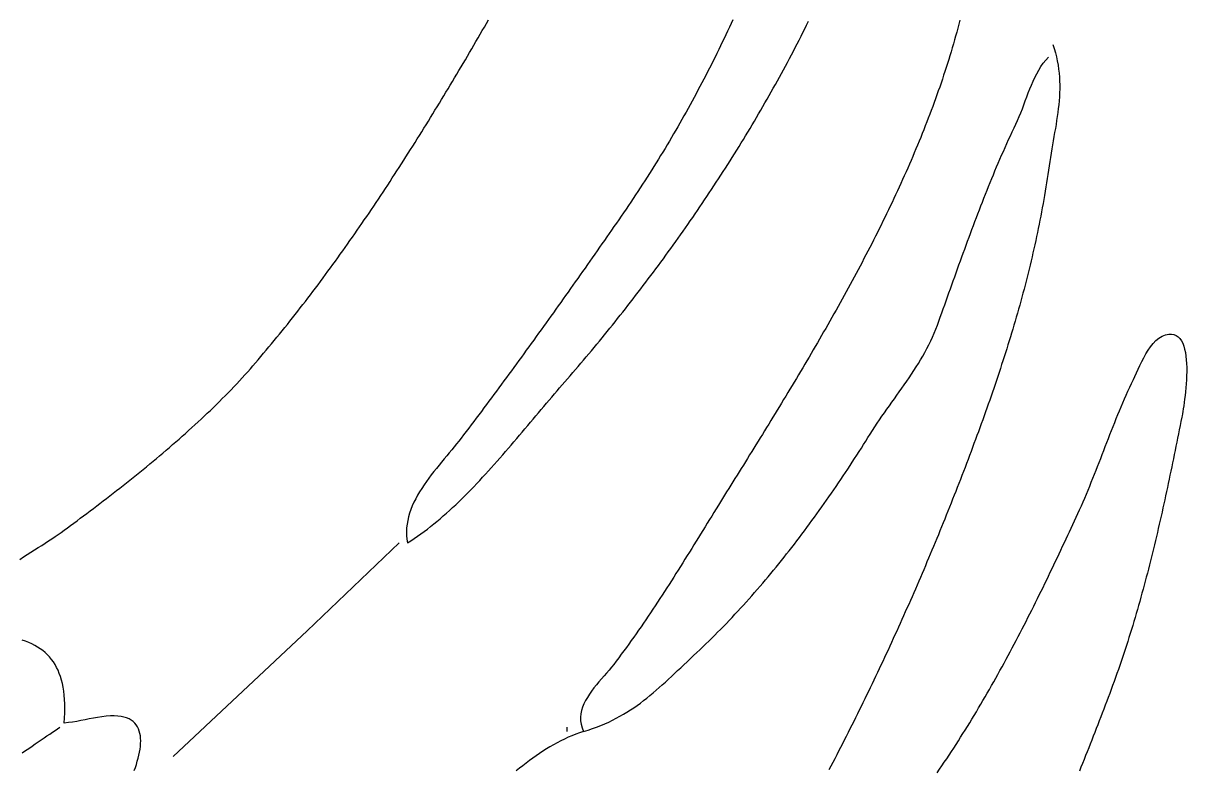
# Model space of a CAD drawing. Header units: millimetres. Extents: x 46 to 1464, y 30 to 1506.
# Drawn here: x 900.2 to 1178, y 1093.9 to 1272.1 of the extents above; entities that cross this region are included whole.
import ezdxf

# ---------------------------------------------------------------- set-up
doc = ezdxf.new("R2010")
doc.units = ezdxf.units.MM
doc.layers.add('0_0_0', color=3, linetype='Continuous')

msp = doc.modelspace()

# ---------------------------------------------------------------- linework, layer by layer
at = {"layer": '0_0_0'}
for points in [[(899.4044, 1144.0709), (900.2954, 1144.6459), (901.1831, 1145.2138), (902.0648, 1145.7746), (902.9381, 1146.3285), (903.8004, 1146.8756), (904.6491, 1147.4158), (905.4818, 1147.9494), (906.296, 1148.4763), (907.089, 1148.9967), (907.8585, 1149.5107), (908.6018, 1150.0182), (909.3165, 1150.5195), (910, 1151.0146), (910.7645, 1151.5791), (911.5322, 1152.1476), (912.303, 1152.72), (913.0767, 1153.2961), (913.8531, 1153.8761), (914.6319, 1154.4598), (915.413, 1155.0472), (916.1963, 1155.6382), (916.9814, 1156.2329), (917.7683, 1156.8311), (918.5567, 1157.4328), (919.3465, 1158.0379), (920.1374, 1158.6465), (920.9292, 1159.2585), (921.7218, 1159.8738), (922.515, 1160.4924), (923.3086, 1161.1142), (924.1023, 1161.7392), (924.8961, 1162.3674), (925.6896, 1162.9987), (926.4828, 1163.633), (927.2754, 1164.2704), (928.0673, 1164.9107), (928.8582, 1165.5539), (929.6479, 1166.2001), (930.4363, 1166.849), (931.2232, 1167.5008), (932.0083, 1168.1553), (932.7915, 1168.8125), (933.5726, 1169.4724), (934.3515, 1170.1348), (935.1278, 1170.7999), (935.9015, 1171.4674), (936.6723, 1172.1375), (937.44, 1172.8099), (938.2045, 1173.4848), (938.9655, 1174.162), (939.7229, 1174.8415), (940.4765, 1175.5232), (941.226, 1176.2072), (941.9714, 1176.8933), (942.7123, 1177.5815), (943.4487, 1178.2718), (944.1802, 1178.9641), (944.9068, 1179.6584), (945.6283, 1180.3546), (946.3443, 1181.0528), (947.0549, 1181.7527), (947.7596, 1182.4545), (948.4585, 1183.1581), (949.1512, 1183.8633), (949.8377, 1184.5702), (950.5176, 1185.2787), (951.1908, 1185.9888), (951.8571, 1186.7005), (952.5164, 1187.4136), (953.1683, 1188.1282), (953.8129, 1188.8441), (954.4497, 1189.5614), (955.0788, 1190.2801), (955.6998, 1191), (956.3439, 1191.7546), (956.986, 1192.5113), (957.6259, 1193.2701), (958.2638, 1194.031), (958.8996, 1194.794), (959.5333, 1195.5589), (960.1649, 1196.3259), (960.7946, 1197.0948), (961.4222, 1197.8658), (962.0477, 1198.6387), (962.6713, 1199.4135), (963.293, 1200.1902), (963.9126, 1200.9688), (964.5303, 1201.7493), (965.146, 1202.5316), (965.7598, 1203.3158), (966.3718, 1204.1018), (966.9818, 1204.8896), (967.5899, 1205.6792), (968.1961, 1206.4705), (968.8005, 1207.2636), (969.403, 1208.0584), (970.0037, 1208.8549), (970.6026, 1209.653), (971.1997, 1210.4529), (971.795, 1211.2544), (972.3885, 1212.0575), (972.9803, 1212.8622), (973.5703, 1213.6685), (974.1585, 1214.4764), (974.7451, 1215.2858), (975.3299, 1216.0967), (975.9131, 1216.9092), (976.4945, 1217.7232), (977.0743, 1218.5386), (977.6524, 1219.3555), (978.2289, 1220.1738), (978.8038, 1220.9935), (979.3771, 1221.8146), (979.9487, 1222.6371), (980.5188, 1223.461), (981.0873, 1224.2862), (981.6542, 1225.1127), (982.2196, 1225.9405), (982.7835, 1226.7696), (983.3458, 1227.5999), (983.9067, 1228.4315), (984.466, 1229.2643), (985.0239, 1230.0984), (985.5803, 1230.9336), (986.1353, 1231.77), (986.6888, 1232.6075), (987.2409, 1233.4461), (987.7916, 1234.2859), (988.3409, 1235.1267), (988.8889, 1235.9686), (989.4354, 1236.8116), (989.9806, 1237.6556), (990.5245, 1238.5006), (991.067, 1239.3466), (991.6083, 1240.1936), (992.1482, 1241.0416), (992.6868, 1241.8904), (993.2242, 1242.7402), (993.7603, 1243.5909), (994.2952, 1244.4425), (994.8289, 1245.2949), (995.3613, 1246.1482), (995.8925, 1247.0023), (996.4225, 1247.8571), (996.9514, 1248.7128), (997.4791, 1249.5693), (998.0057, 1250.4264), (998.5311, 1251.2844), (999.0554, 1252.143), (999.5786, 1253.0023), (1000.1007, 1253.8622), (1000.6217, 1254.7229), (1001.1417, 1255.5841), (1001.6606, 1256.446), (1002.1784, 1257.3084), (1002.6953, 1258.1715), (1003.2111, 1259.035), (1003.7259, 1259.8991), (1004.2398, 1260.7638), (1004.7527, 1261.6289), (1005.2646, 1262.4945), (1005.7756, 1263.3606), (1006.2856, 1264.2271), (1006.7947, 1265.094), (1007.303, 1265.9613), (1007.8103, 1266.829), (1008.3168, 1267.6971), (1008.8224, 1268.5655), (1009.3272, 1269.4342), (1009.8311, 1270.3032), (1010.3342, 1271.1725), (1010.8365, 1272.0421), (1011.3381, 1272.912)], [(1069.6358, 1272.8872), (1069.2242, 1271.9948), (1068.8098, 1271.1032), (1068.3925, 1270.2126), (1067.9724, 1269.3228), (1067.5494, 1268.434), (1067.1235, 1267.546), (1066.6947, 1266.6589), (1066.2629, 1265.7727), (1065.8283, 1264.8874), (1065.3907, 1264.0031), (1064.9501, 1263.1196), (1064.5065, 1262.237), (1064.0599, 1261.3553), (1063.6104, 1260.4746), (1063.1577, 1259.5947), (1062.7021, 1258.7157), (1062.2434, 1257.8377), (1061.7816, 1256.9605), (1061.3167, 1256.0843), (1060.8487, 1255.209), (1060.3775, 1254.3346), (1059.9033, 1253.4611), (1059.4258, 1252.5885), (1058.9452, 1251.7169), (1058.4615, 1250.8461), (1057.9745, 1249.9763), (1057.4843, 1249.1074), (1056.9908, 1248.2394), (1056.4941, 1247.3724), (1055.9942, 1246.5063), (1055.491, 1245.6411), (1054.9844, 1244.7768), (1054.4746, 1243.9134), (1053.9614, 1243.051), (1053.4449, 1242.1895), (1052.925, 1241.329), (1052.4018, 1240.4694), (1051.8751, 1239.6107), (1051.3451, 1238.7529), (1050.8116, 1237.8961), (1050.2747, 1237.0403), (1049.7344, 1236.1853), (1049.1906, 1235.3313), (1048.6432, 1234.4783), (1048.0924, 1233.6262), (1047.5381, 1232.775), (1046.9803, 1231.9248), (1046.4189, 1231.0756), (1045.8539, 1230.2272), (1045.2854, 1229.3799), (1044.7133, 1228.5335), (1044.1375, 1227.688), (1043.5582, 1226.8435), (1042.9752, 1226), (1042.4023, 1225.1744), (1041.8291, 1224.349), (1041.2555, 1223.5238), (1040.6816, 1222.6987), (1040.1074, 1221.8738), (1039.5328, 1221.0491), (1038.9579, 1220.2245), (1038.3825, 1219.4002), (1037.8069, 1218.5761), (1037.2308, 1217.7522), (1036.6543, 1216.9285), (1036.0775, 1216.1051), (1035.5002, 1215.2819), (1034.9226, 1214.4589), (1034.3445, 1213.6362), (1033.766, 1212.8138), (1033.1871, 1211.9916), (1032.6077, 1211.1697), (1032.0279, 1210.3481), (1031.4477, 1209.5268), (1030.867, 1208.7058), (1030.2858, 1207.8851), (1029.7042, 1207.0647), (1029.1221, 1206.2446), (1028.5395, 1205.4249), (1027.9565, 1204.6055), (1027.3729, 1203.7865), (1026.7888, 1202.9678), (1026.2042, 1202.1495), (1025.6192, 1201.3316), (1025.0335, 1200.514), (1024.4474, 1199.6968), (1023.8607, 1198.8801), (1023.2735, 1198.0637), (1022.6858, 1197.2478), (1022.0974, 1196.4322), (1021.5086, 1195.6171), (1020.9191, 1194.8024), (1020.3291, 1193.9882), (1019.7385, 1193.1744), (1019.1473, 1192.3611), (1018.5555, 1191.5483), (1017.9631, 1190.7359), (1017.3701, 1189.924), (1016.7765, 1189.1126), (1016.1822, 1188.3017), (1015.5874, 1187.4913), (1014.9919, 1186.6815), (1014.3957, 1185.8721), (1013.7989, 1185.0633), (1013.2015, 1184.255), (1012.6034, 1183.4473), (1012.0046, 1182.6401), (1011.4051, 1181.8334), (1010.805, 1181.0274), (1010.2041, 1180.2219), (1009.6026, 1179.417), (1009.0004, 1178.6127), (1008.3975, 1177.809), (1007.7938, 1177.006), (1007.1894, 1176.2035), (1006.5843, 1175.4016), (1005.9785, 1174.6004), (1005.3719, 1173.7999), (1004.7646, 1173), (1004.2422, 1172.3242), (1003.6966, 1171.638), (1003.1308, 1170.9415), (1002.548, 1170.235), (1001.9514, 1169.5185), (1001.3442, 1168.7923), (1000.7295, 1168.0566), (1000.1105, 1167.3115), (999.4905, 1166.5572), (998.8725, 1165.7939), (998.2597, 1165.0218), (997.6554, 1164.241), (997.0627, 1163.4517), (996.4848, 1162.6542), (995.9248, 1161.8485), (995.386, 1161.0349), (994.8715, 1160.2135), (994.3845, 1159.3846), (993.9281, 1158.5483), (993.5056, 1157.7047), (993.1201, 1156.8541), (992.7748, 1155.9966), (992.4728, 1155.1324), (992.2174, 1154.2618), (992.0118, 1153.3848), (991.859, 1152.5016), (991.7623, 1151.6125), (991.7249, 1150.7176), (991.7499, 1149.8171), (991.8405, 1148.9112), (992, 1148), (992.7975, 1148.5162), (993.5902, 1149.0477), (994.3779, 1149.5939), (995.1609, 1150.1544), (995.9391, 1150.7287), (996.7125, 1151.3164), (997.4814, 1151.9171), (998.2456, 1152.5302), (999.0054, 1153.1554), (999.7607, 1153.7922), (1000.5116, 1154.44), (1001.2581, 1155.0986), (1002.0005, 1155.7674), (1002.7386, 1156.4459), (1003.4725, 1157.1338), (1004.2024, 1157.8305), (1004.9283, 1158.5356), (1005.6502, 1159.2487), (1006.3682, 1159.9693), (1007.0824, 1160.6969), (1007.7928, 1161.4312), (1008.4995, 1162.1716), (1009.2026, 1162.9177), (1009.9021, 1163.669), (1010.598, 1164.4252), (1011.2906, 1165.1857), (1011.9797, 1165.95), (1012.6654, 1166.7178), (1013.3479, 1167.4886), (1014.0272, 1168.2619), (1014.7033, 1169.0373), (1015.3764, 1169.8144), (1016.0464, 1170.5926), (1016.7135, 1171.3715), (1017.3776, 1172.1507), (1018.039, 1172.9297), (1018.6975, 1173.7081), (1019.3533, 1174.4853), (1020.0065, 1175.2611), (1020.6571, 1176.0348), (1021.3052, 1176.8062), (1021.9508, 1177.5746), (1022.5939, 1178.3396), (1023.2348, 1179.1009), (1023.8733, 1179.8579), (1024.5097, 1180.6102), (1025.1439, 1181.3574), (1025.776, 1182.0989), (1026.406, 1182.8344), (1027.0341, 1183.5634), (1027.6603, 1184.2854), (1028.2847, 1185), (1028.9231, 1185.7294), (1029.5609, 1186.4611), (1030.1979, 1187.1952), (1030.8341, 1187.9315), (1031.4696, 1188.6702), (1032.1043, 1189.4111), (1032.7382, 1190.1543), (1033.3712, 1190.8998), (1034.0033, 1191.6474), (1034.6346, 1192.3973), (1035.2649, 1193.1494), (1035.8943, 1193.9037), (1036.5228, 1194.6602), (1037.1503, 1195.4188), (1037.7768, 1196.1796), (1038.4022, 1196.9425), (1039.0266, 1197.7075), (1039.65, 1198.4746), (1040.2722, 1199.2438), (1040.8933, 1200.0151), (1041.5133, 1200.7885), (1042.1322, 1201.5639), (1042.7499, 1202.3413), (1043.3663, 1203.1207), (1043.9816, 1203.9022), (1044.5956, 1204.6856), (1045.2083, 1205.471), (1045.8197, 1206.2584), (1046.4298, 1207.0477), (1047.0386, 1207.839), (1047.646, 1208.6322), (1048.2521, 1209.4272), (1048.8567, 1210.2242), (1049.4599, 1211.0231), (1050.0617, 1211.8238), (1050.662, 1212.6263), (1051.2608, 1213.4307), (1051.8581, 1214.2369), (1052.4539, 1215.0449), (1053.0481, 1215.8547), (1053.6407, 1216.6662), (1054.2317, 1217.4796), (1054.8211, 1218.2946), (1055.4088, 1219.1114), (1055.9949, 1219.93), (1056.5793, 1220.7502), (1057.1619, 1221.5721), (1057.7429, 1222.3957), (1058.322, 1223.2209), (1058.8994, 1224.0478), (1059.475, 1224.8764), (1060.0487, 1225.7065), (1060.6206, 1226.5383), (1061.1907, 1227.3716), (1061.7588, 1228.2065), (1062.325, 1229.043), (1062.8893, 1229.881), (1063.4516, 1230.7206), (1064.012, 1231.5616), (1064.5703, 1232.4042), (1065.1266, 1233.2482), (1065.6809, 1234.0938), (1066.2331, 1234.9408), (1066.7831, 1235.7892), (1067.3311, 1236.6391), (1067.8769, 1237.4904), (1068.4206, 1238.3431), (1068.9621, 1239.1971), (1069.5014, 1240.0526), (1070.0384, 1240.9094), (1070.5732, 1241.7676), (1071.1058, 1242.6271), (1071.636, 1243.4879), (1072.1639, 1244.35), (1072.6895, 1245.2134), (1073.2127, 1246.0781), (1073.7335, 1246.944), (1074.2519, 1247.8112), (1074.7679, 1248.6796), (1075.2815, 1249.5492), (1075.7925, 1250.42), (1076.3011, 1251.292), (1076.8071, 1252.1652), (1077.3107, 1253.0396), (1077.8116, 1253.9151), (1078.31, 1254.7917), (1078.8057, 1255.6695), (1079.2988, 1256.5483), (1079.7893, 1257.4282), (1080.2771, 1258.3093), (1080.7622, 1259.1913), (1081.2446, 1260.0744), (1081.7242, 1260.9586), (1082.2011, 1261.8437), (1082.6752, 1262.7299), (1083.1464, 1263.6171), (1083.6149, 1264.5052), (1084.0805, 1265.3943), (1084.5432, 1266.2843), (1085.003, 1267.1753), (1085.4599, 1268.0671), (1085.9138, 1268.9599), (1086.3648, 1269.8536), (1086.8128, 1270.7481), (1087.2578, 1271.6435), (1087.6998, 1272.5398)], [(1123.8428, 1272.7903), (1123.5969, 1271.8468), (1123.3461, 1270.904), (1123.0902, 1269.9619), (1122.8294, 1269.0205), (1122.5638, 1268.0798), (1122.2933, 1267.1398), (1122.018, 1266.2005), (1121.738, 1265.262), (1121.4533, 1264.3242), (1121.164, 1263.3871), (1120.8701, 1262.4508), (1120.5717, 1261.5152), (1120.2688, 1260.5804), (1119.9614, 1259.6464), (1119.6497, 1258.7131), (1119.3336, 1257.7806), (1119.0132, 1256.849), (1118.6886, 1255.9181), (1118.3597, 1254.9881), (1118.0268, 1254.0588), (1117.6897, 1253.1304), (1117.3486, 1252.2028), (1117.0034, 1251.2761), (1116.6544, 1250.3502), (1116.3014, 1249.4252), (1115.9446, 1248.501), (1115.5839, 1247.5777), (1115.2195, 1246.6553), (1114.8514, 1245.7338), (1114.4797, 1244.8132), (1114.1043, 1243.8934), (1113.7253, 1242.9746), (1113.3429, 1242.0567), (1112.957, 1241.1397), (1112.5676, 1240.2237), (1112.1749, 1239.3086), (1111.7789, 1238.3944), (1111.3796, 1237.4812), (1110.9771, 1236.569), (1110.5714, 1235.6577), (1110.1626, 1234.7475), (1109.7507, 1233.8382), (1109.3358, 1232.9299), (1108.9179, 1232.0226), (1108.497, 1231.1163), (1108.0733, 1230.211), (1107.6468, 1229.3067), (1107.2174, 1228.4035), (1106.7854, 1227.5013), (1106.3506, 1226.6002), (1105.9132, 1225.7001), (1105.4732, 1224.8011), (1105.0307, 1223.9032), (1104.5857, 1223.0063), (1104.1382, 1222.1105), (1103.6884, 1221.2158), (1103.2362, 1220.3222), (1102.7817, 1219.4298), (1102.3249, 1218.5384), (1101.866, 1217.6482), (1101.4049, 1216.7591), (1100.9417, 1215.8711), (1100.4764, 1214.9843), (1100.0091, 1214.0986), (1099.5399, 1213.2141), (1099.0688, 1212.3308), (1098.5958, 1211.4486), (1098.121, 1210.5677), (1097.6444, 1209.6879), (1097.1661, 1208.8093), (1096.6862, 1207.9319), (1096.2046, 1207.0558), (1095.7215, 1206.1808), (1095.2368, 1205.3071), (1094.7507, 1204.4347), (1094.2631, 1203.5635), (1093.7742, 1202.6935), (1093.284, 1201.8248), (1092.7925, 1200.9574), (1092.2997, 1200.0912), (1091.8058, 1199.2263), (1091.3107, 1198.3628), (1090.8146, 1197.5005), (1090.3174, 1196.6395), (1089.8193, 1195.7799), (1089.3202, 1194.9215), (1088.8202, 1194.0645), (1088.3194, 1193.2089), (1087.8178, 1192.3545), (1087.3154, 1191.5016), (1086.8124, 1190.65), (1086.3087, 1189.7997), (1085.8044, 1188.9509), (1085.2996, 1188.1034), (1084.7943, 1187.2573), (1084.2885, 1186.4126), (1083.7823, 1185.5693), (1083.2758, 1184.7275), (1082.769, 1183.887), (1082.2619, 1183.048), (1081.7546, 1182.2104), (1081.2472, 1181.3743), (1080.7396, 1180.5396), (1080.232, 1179.7064), (1079.7244, 1178.8746), (1079.2168, 1178.0443), (1078.7093, 1177.2155), (1078.2019, 1176.3882), (1077.6947, 1175.5624), (1077.1878, 1174.7381), (1076.6811, 1173.9153), (1076.1748, 1173.0941), (1075.6688, 1172.2743), (1075.1633, 1171.4561), (1074.6582, 1170.6395), (1074.1537, 1169.8244), (1073.6497, 1169.0108), (1073.1464, 1168.1989), (1072.6437, 1167.3884), (1072.1417, 1166.5796), (1071.6405, 1165.7724), (1071.1402, 1164.9668), (1070.6407, 1164.1627), (1070.1421, 1163.3603), (1069.6444, 1162.5595), (1069.1478, 1161.7603), (1068.6523, 1160.9628), (1068.1578, 1160.1669), (1067.6645, 1159.3727), (1067.1724, 1158.5801), (1066.6816, 1157.7892), (1066.1921, 1157), (1065.6613, 1156.1434), (1065.1309, 1155.2861), (1064.6005, 1154.428), (1064.0703, 1153.5694), (1063.5399, 1152.7102), (1063.0095, 1151.8507), (1062.4787, 1150.9908), (1061.9477, 1150.1307), (1061.4162, 1149.2704), (1060.8842, 1148.4101), (1060.3516, 1147.5499), (1059.8183, 1146.6898), (1059.2841, 1145.8299), (1058.7491, 1144.9704), (1058.2131, 1144.1113), (1057.6759, 1143.2527), (1057.1376, 1142.3947), (1056.598, 1141.5375), (1056.057, 1140.681), (1055.5146, 1139.8254), (1054.9705, 1138.9709), (1054.4248, 1138.1173), (1053.8774, 1137.265), (1053.3281, 1136.4139), (1052.7768, 1135.5642), (1052.2235, 1134.716), (1051.6681, 1133.8693), (1051.1104, 1133.0242), (1050.5504, 1132.1809), (1049.988, 1131.3394), (1049.4231, 1130.4998), (1048.8555, 1129.6623), (1048.2852, 1128.8268), (1047.7121, 1127.9936), (1047.1362, 1127.1626), (1046.5572, 1126.334), (1045.9751, 1125.508), (1045.3899, 1124.6845), (1044.8013, 1123.8636), (1044.2094, 1123.0456), (1043.6141, 1122.2304), (1043.0151, 1121.4181), (1042.4125, 1120.6089), (1041.8062, 1119.8028), (1041.196, 1119), (1040.6617, 1118.3218), (1040.0958, 1117.6371), (1039.5064, 1116.9457), (1038.9014, 1116.2471), (1038.2889, 1115.5413), (1037.6768, 1114.8277), (1037.0732, 1114.1062), (1036.486, 1113.3764), (1035.9234, 1112.638), (1035.3933, 1111.8908), (1034.9037, 1111.1344), (1034.4627, 1110.3685), (1034.0782, 1109.5928), (1033.7583, 1108.8071), (1033.5109, 1108.011), (1033.3442, 1107.2043), (1033.2661, 1106.3865), (1033.2846, 1105.5576), (1033.4077, 1104.717), (1033.6435, 1103.8646), (1034, 1103), (1033.0585, 1102.6875), (1032.1307, 1102.3486), (1031.2159, 1101.9843), (1030.3136, 1101.5958), (1029.4234, 1101.1841), (1028.5446, 1100.7503), (1027.6769, 1100.2955), (1026.8196, 1099.8206), (1025.9724, 1099.3268), (1025.1346, 1098.8152), (1024.3057, 1098.2867), (1023.4853, 1097.7426), (1022.6728, 1097.1838), (1021.8678, 1096.6114), (1021.0696, 1096.0265), (1020.2779, 1095.4302), (1019.492, 1094.8235), (1018.7116, 1094.2075), (1017.9359, 1093.5832)], [(1146, 1267), (1146.3332, 1266.0032), (1146.6248, 1265.0149), (1146.8766, 1264.0343), (1147.0902, 1263.0608), (1147.2675, 1262.0936), (1147.4103, 1261.1321), (1147.5204, 1260.1756), (1147.5995, 1259.2235), (1147.6495, 1258.275), (1147.6721, 1257.3295), (1147.6691, 1256.3863), (1147.6423, 1255.4447), (1147.5935, 1254.5041), (1147.5245, 1253.5637), (1147.4371, 1252.6229), (1147.333, 1251.681), (1147.2141, 1250.7373), (1147.0821, 1249.7912), (1146.9388, 1248.842), (1146.7861, 1247.8889), (1146.6256, 1246.9314), (1146.4593, 1245.9687), (1146.2888, 1245.0002), (1146.116, 1244.0251), (1145.9426, 1243.0429), (1145.7705, 1242.0528), (1145.6014, 1241.0541), (1145.4372, 1240.0462), (1145.2795, 1239.0284), (1145.1303, 1238), (1144.987, 1236.9911), (1144.8396, 1235.9846), (1144.688, 1234.9804), (1144.5322, 1233.9784), (1144.3724, 1232.9787), (1144.2085, 1231.9812), (1144.0406, 1230.9858), (1143.8687, 1229.9924), (1143.6929, 1229.0012), (1143.5131, 1228.012), (1143.3295, 1227.0247), (1143.1419, 1226.0394), (1142.9506, 1225.0559), (1142.7555, 1224.0743), (1142.5566, 1223.0945), (1142.3541, 1222.1165), (1142.1478, 1221.1402), (1141.9379, 1220.1656), (1141.7244, 1219.1926), (1141.5073, 1218.2213), (1141.2867, 1217.2515), (1141.0625, 1216.2832), (1140.8349, 1215.3164), (1140.6038, 1214.351), (1140.3694, 1213.387), (1140.1315, 1212.4244), (1139.8904, 1211.4631), (1139.6459, 1210.503), (1139.3982, 1209.5442), (1139.1472, 1208.5866), (1138.893, 1207.6301), (1138.6357, 1206.6747), (1138.3752, 1205.7204), (1138.1116, 1204.7671), (1137.845, 1203.8148), (1137.5753, 1202.8635), (1137.3027, 1201.913), (1137.0271, 1200.9634), (1136.7485, 1200.0146), (1136.4671, 1199.0666), (1136.1828, 1198.1193), (1135.8957, 1197.1727), (1135.6058, 1196.2268), (1135.3132, 1195.2814), (1135.0178, 1194.3367), (1134.7198, 1193.3924), (1134.4191, 1192.4487), (1134.1158, 1191.5054), (1133.8099, 1190.5625), (1133.5014, 1189.6199), (1133.1905, 1188.6777), (1132.8771, 1187.7358), (1132.5612, 1186.7941), (1132.2429, 1185.8525), (1131.9223, 1184.9112), (1131.5993, 1183.9699), (1131.274, 1183.0288), (1130.9464, 1182.0876), (1130.6166, 1181.1465), (1130.2846, 1180.2053), (1129.9504, 1179.264), (1129.6141, 1178.3226), (1129.2757, 1177.381), (1128.9352, 1176.4392), (1128.5927, 1175.4971), (1128.2482, 1174.5547), (1127.9017, 1173.612), (1127.5533, 1172.6689), (1127.203, 1171.7254), (1126.8509, 1170.7814), (1126.4969, 1169.8369), (1126.1411, 1168.8918), (1125.7836, 1167.9462), (1125.4244, 1167), (1125.0588, 1166.041), (1124.6923, 1165.0837), (1124.3248, 1164.1279), (1123.9563, 1163.1736), (1123.5869, 1162.2209), (1123.2165, 1161.2696), (1122.8451, 1160.3198), (1122.4727, 1159.3715), (1122.0992, 1158.4246), (1121.7248, 1157.4791), (1121.3494, 1156.5351), (1120.9729, 1155.5924), (1120.5954, 1154.6511), (1120.2168, 1153.7112), (1119.8372, 1152.7726), (1119.4565, 1151.8353), (1119.0748, 1150.8994), (1118.692, 1149.9647), (1118.3082, 1149.0313), (1117.9232, 1148.0992), (1117.5372, 1147.1683), (1117.1501, 1146.2386), (1116.7618, 1145.3101), (1116.3725, 1144.3829), (1115.982, 1143.4568), (1115.5905, 1142.5318), (1115.1978, 1141.608), (1114.8039, 1140.6853), (1114.4089, 1139.7637), (1114.0128, 1138.8432), (1113.6155, 1137.9238), (1113.2171, 1137.0054), (1112.8174, 1136.0881), (1112.4166, 1135.1717), (1112.0147, 1134.2564), (1111.6115, 1133.3421), (1111.2071, 1132.4287), (1110.8015, 1131.5163), (1110.3948, 1130.6048), (1109.9868, 1129.6942), (1109.5775, 1128.7846), (1109.1671, 1127.8758), (1108.7554, 1126.9679), (1108.3424, 1126.0608), (1107.9283, 1125.1546), (1107.5128, 1124.2492), (1107.0961, 1123.3445), (1106.6781, 1122.4407), (1106.2588, 1121.5376), (1105.8383, 1120.6353), (1105.4165, 1119.7337), (1104.9933, 1118.8328), (1104.5689, 1117.9327), (1104.1431, 1117.0332), (1103.7161, 1116.1343), (1103.2877, 1115.2361), (1102.8579, 1114.3386), (1102.4268, 1113.4416), (1101.9944, 1112.5453), (1101.5607, 1111.6495), (1101.1255, 1110.7543), (1100.689, 1109.8596), (1100.2512, 1108.9655), (1099.8119, 1108.0718), (1099.3713, 1107.1787), (1098.9292, 1106.286), (1098.4858, 1105.3938), (1098.041, 1104.502), (1097.5947, 1103.6107), (1097.147, 1102.7198), (1096.6979, 1101.8293), (1096.2474, 1100.9391), (1095.7954, 1100.0493), (1095.342, 1099.1598), (1094.8871, 1098.2707), (1094.4308, 1097.3819), (1093.9729, 1096.4933), (1093.5137, 1095.6051), (1093.0529, 1094.717), (1092.5906, 1093.8293)], [(1034, 1103), (1035.0667, 1103.3222), (1036.1047, 1103.6653), (1037.1151, 1104.0287), (1038.0993, 1104.412), (1039.0586, 1104.8146), (1039.9942, 1105.236), (1040.9074, 1105.6757), (1041.7995, 1106.1332), (1042.6719, 1106.6079), (1043.5257, 1107.0994), (1044.3623, 1107.6071), (1045.183, 1108.1304), (1045.989, 1108.669), (1046.7816, 1109.2222), (1047.5622, 1109.7895), (1048.332, 1110.3705), (1049.0922, 1110.9646), (1049.8443, 1111.5713), (1050.5894, 1112.19), (1051.3289, 1112.8203), (1052.064, 1113.4617), (1052.796, 1114.1135), (1053.5263, 1114.7754), (1054.2561, 1115.4467), (1054.9866, 1116.127), (1055.7193, 1116.8158), (1056.4552, 1117.5125), (1057.1959, 1118.2166), (1057.9425, 1118.9276), (1058.6963, 1119.6449), (1059.4586, 1120.3682), (1060.2307, 1121.0968), (1061.0139, 1121.8302), (1061.7369, 1122.508), (1062.4564, 1123.1901), (1063.1724, 1123.8765), (1063.8849, 1124.567), (1064.5939, 1125.2616), (1065.2994, 1125.9603), (1066.0014, 1126.6629), (1066.7, 1127.3695), (1067.3952, 1128.08), (1068.0869, 1128.7944), (1068.7753, 1129.5125), (1069.4603, 1130.2343), (1070.1419, 1130.9598), (1070.8202, 1131.6888), (1071.4952, 1132.4214), (1072.1668, 1133.1576), (1072.8352, 1133.8971), (1073.5002, 1134.64), (1074.1621, 1135.3862), (1074.8206, 1136.1357), (1075.476, 1136.8884), (1076.1281, 1137.6443), (1076.7771, 1138.4032), (1077.4229, 1139.1652), (1078.0655, 1139.9302), (1078.7049, 1140.698), (1079.3413, 1141.4688), (1079.9745, 1142.2423), (1080.6047, 1143.0187), (1081.2317, 1143.7977), (1081.8558, 1144.5793), (1082.4767, 1145.3635), (1083.0947, 1146.1503), (1083.7096, 1146.9395), (1084.3216, 1147.7312), (1084.9305, 1148.5252), (1085.5366, 1149.3215), (1086.1396, 1150.12), (1086.7398, 1150.9208), (1087.337, 1151.7236), (1087.9314, 1152.5286), (1088.5229, 1153.3355), (1089.1115, 1154.1444), (1089.6973, 1154.9553), (1090.2802, 1155.7679), (1090.8604, 1156.5824), (1091.4378, 1157.3986), (1092.0124, 1158.2165), (1092.5842, 1159.036), (1093.1533, 1159.8571), (1093.7197, 1160.6796), (1094.2833, 1161.5037), (1094.8443, 1162.3291), (1095.4026, 1163.1558), (1095.9583, 1163.9839), (1096.5113, 1164.8132), (1097.0617, 1165.6436), (1097.6095, 1166.4752), (1098.1546, 1167.3078), (1098.6973, 1168.1414), (1099.2373, 1168.976), (1099.7749, 1169.8114), (1100.3099, 1170.6477), (1100.8424, 1171.4847), (1101.3724, 1172.3225), (1101.9, 1173.1609), (1102.4251, 1174), (1102.9699, 1174.861), (1103.525, 1175.7161), (1104.0892, 1176.566), (1104.6612, 1177.4114), (1105.2399, 1178.253), (1105.8241, 1179.0913), (1106.4126, 1179.9271), (1107.0044, 1180.7611), (1107.5981, 1181.5939), (1108.1927, 1182.4262), (1108.787, 1183.2587), (1109.3797, 1184.092), (1109.9698, 1184.9268), (1110.556, 1185.7637), (1111.1372, 1186.6036), (1111.7122, 1187.4469), (1112.2799, 1188.2945), (1112.839, 1189.1469), (1113.3884, 1190.0049), (1113.9269, 1190.869), (1114.4533, 1191.7401), (1114.9666, 1192.6187), (1115.4654, 1193.5055), (1115.9487, 1194.4012), (1116.4153, 1195.3065), (1116.8639, 1196.222), (1117.2935, 1197.1485), (1117.7028, 1198.0865), (1118.0907, 1199.0368), (1118.456, 1200), (1118.8092, 1200.9706), (1119.1605, 1201.9393), (1119.5101, 1202.9061), (1119.8581, 1203.871), (1120.2047, 1204.8341), (1120.5499, 1205.7955), (1120.8941, 1206.7551), (1121.2372, 1207.7131), (1121.5795, 1208.6694), (1121.9211, 1209.6242), (1122.2622, 1210.5774), (1122.6029, 1211.5292), (1122.9434, 1212.4795), (1123.2838, 1213.4285), (1123.6242, 1214.3761), (1123.9649, 1215.3224), (1124.306, 1216.2675), (1124.6476, 1217.2114), (1124.99, 1218.1542), (1125.3331, 1219.0958), (1125.6772, 1220.0364), (1126.0225, 1220.976), (1126.3691, 1221.9146), (1126.7171, 1222.8523), (1127.0667, 1223.7892), (1127.4181, 1224.7252), (1127.7713, 1225.6605), (1128.1267, 1226.5951), (1128.4842, 1227.5289), (1128.8441, 1228.4622), (1129.2065, 1229.3949), (1129.5715, 1230.327), (1129.9394, 1231.2587), (1130.3102, 1232.1899), (1130.6842, 1233.1207), (1131.0614, 1234.0512), (1131.4421, 1234.9814), (1131.8263, 1235.9114), (1132.2143, 1236.8412), (1132.6061, 1237.7708), (1133.002, 1238.7003), (1133.402, 1239.6297), (1133.8064, 1240.5591), (1134.2153, 1241.4886), (1134.6288, 1242.4182), (1135.0471, 1243.3479), (1135.4704, 1244.2777), (1135.8987, 1245.2078), (1136.3323, 1246.1382), (1136.7713, 1247.0689), (1137.2159, 1248), (1137.6263, 1248.8902), (1138.0154, 1249.7991), (1138.3877, 1250.723), (1138.7476, 1251.6586), (1139.0996, 1252.6022), (1139.4482, 1253.5504), (1139.7979, 1254.4996), (1140.1532, 1255.4463), (1140.5186, 1256.3869), (1140.8985, 1257.318), (1141.2974, 1258.236), (1141.7199, 1259.1374), (1142.1704, 1260.0187), (1142.6533, 1260.8763), (1143.1733, 1261.7068), (1143.7347, 1262.5066), (1144.3421, 1263.2721), (1145, 1264)], [(1118.4001, 1093.155), (1118.9756, 1093.9837), (1119.5481, 1094.8165), (1120.1176, 1095.6531), (1120.684, 1096.4935), (1121.2474, 1097.3376), (1121.8078, 1098.1852), (1122.3653, 1099.0363), (1122.9197, 1099.8908), (1123.4712, 1100.7485), (1124.0198, 1101.6094), (1124.5654, 1102.4732), (1125.1081, 1103.3401), (1125.6479, 1104.2097), (1126.1848, 1105.0821), (1126.7187, 1105.957), (1127.2499, 1106.8345), (1127.7781, 1107.7144), (1128.3035, 1108.5965), (1128.8261, 1109.4809), (1129.3458, 1110.3673), (1129.8628, 1111.2557), (1130.3769, 1112.146), (1130.8882, 1113.038), (1131.3968, 1113.9317), (1131.9026, 1114.827), (1132.4056, 1115.7237), (1132.9059, 1116.6217), (1133.4035, 1117.521), (1133.8984, 1118.4214), (1134.3905, 1119.3228), (1134.88, 1120.2251), (1135.3668, 1121.1283), (1135.8509, 1122.0321), (1136.3324, 1122.9366), (1136.8112, 1123.8415), (1137.2874, 1124.7468), (1137.761, 1125.6524), (1138.2319, 1126.5582), (1138.7003, 1127.464), (1139.1661, 1128.3698), (1139.6293, 1129.2755), (1140.09, 1130.1809), (1140.5481, 1131.086), (1141.0037, 1131.9905), (1141.4567, 1132.8946), (1141.9073, 1133.7979), (1142.3554, 1134.7005), (1142.8009, 1135.6021), (1143.244, 1136.5028), (1143.6847, 1137.4024), (1144.1229, 1138.3008), (1144.5586, 1139.1978), (1144.992, 1140.0935), (1145.4229, 1140.9876), (1145.8515, 1141.8801), (1146.2776, 1142.7709), (1146.7014, 1143.6598), (1147.1228, 1144.5467), (1147.5418, 1145.4317), (1147.9586, 1146.3144), (1148.373, 1147.1949), (1148.7851, 1148.073), (1149.1948, 1148.9487), (1149.6023, 1149.8218), (1150.0076, 1150.6921), (1150.4105, 1151.5597), (1150.8112, 1152.4244), (1151.2097, 1153.2861), (1151.6059, 1154.1446), (1152, 1155), (1152.4227, 1155.9281), (1152.8386, 1156.8592), (1153.2479, 1157.7931), (1153.6512, 1158.7295), (1154.0489, 1159.6684), (1154.4415, 1160.6094), (1154.8295, 1161.5524), (1155.2133, 1162.4972), (1155.5934, 1163.4435), (1155.9702, 1164.3912), (1156.3443, 1165.34), (1156.7161, 1166.2897), (1157.0861, 1167.2402), (1157.4546, 1168.1911), (1157.8223, 1169.1424), (1158.1896, 1170.0938), (1158.5569, 1171.0451), (1158.9246, 1171.996), (1159.2934, 1172.9465), (1159.6636, 1173.8962), (1160.0357, 1174.845), (1160.4101, 1175.7926), (1160.7874, 1176.7389), (1161.168, 1177.6836), (1161.5524, 1178.6266), (1161.941, 1179.5676), (1162.3343, 1180.5065), (1162.7328, 1181.4429), (1163.1369, 1182.3768), (1163.5471, 1183.3078), (1163.9639, 1184.2359), (1164.3878, 1185.1607), (1164.8191, 1186.0822), (1165.2585, 1187), (1165.6112, 1187.7522), (1165.9827, 1188.5747), (1166.3757, 1189.4503), (1166.7932, 1190.3618), (1167.238, 1191.2919), (1167.713, 1192.2234), (1168.2212, 1193.139), (1168.7654, 1194.0214), (1169.3485, 1194.8534), (1169.9734, 1195.6178), (1170.6431, 1196.2974), (1171.3603, 1196.8747), (1172.1279, 1197.3328), (1172.949, 1197.6542), (1173.6795, 1197.8091), (1174.3407, 1197.8328), (1174.9357, 1197.7334), (1175.4674, 1197.5188), (1175.9388, 1197.1972), (1176.3527, 1196.7767), (1176.7123, 1196.2653), (1177.0205, 1195.6711), (1177.2802, 1195.0023), (1177.4944, 1194.2667), (1177.6661, 1193.4726), (1177.7982, 1192.6281), (1177.8938, 1191.7411), (1177.9558, 1190.8198), (1177.9871, 1189.8722), (1177.9907, 1188.9064), (1177.9697, 1187.9306), (1177.9269, 1186.9527), (1177.8654, 1185.9809), (1177.7881, 1185.0232), (1177.698, 1184.0877), (1177.598, 1183.1825), (1177.4911, 1182.3156), (1177.3804, 1181.4952), (1177.2687, 1180.7292), (1177.159, 1180.0259), (1177.0543, 1179.3932), (1176.9576, 1178.8393), (1176.8719, 1178.3722), (1176.8001, 1178), (1176.603, 1177.0075), (1176.4057, 1176.0158), (1176.2081, 1175.0249), (1176.0101, 1174.0349), (1175.8117, 1173.0456), (1175.6128, 1172.0572), (1175.4133, 1171.0696), (1175.2133, 1170.0827), (1175.0125, 1169.0966), (1174.8109, 1168.1113), (1174.6086, 1167.1267), (1174.4053, 1166.1429), (1174.2011, 1165.1599), (1173.9959, 1164.1776), (1173.7895, 1163.196), (1173.5821, 1162.2151), (1173.3734, 1161.235), (1173.1634, 1160.2556), (1172.9521, 1159.2769), (1172.7394, 1158.2989), (1172.5252, 1157.3216), (1172.3095, 1156.345), (1172.0921, 1155.3691), (1171.8731, 1154.3938), (1171.6524, 1153.4192), (1171.4298, 1152.4453), (1171.2054, 1151.4721), (1170.9791, 1150.4994), (1170.7507, 1149.5275), (1170.5203, 1148.5561), (1170.2878, 1147.5854), (1170.053, 1146.6153), (1169.8161, 1145.6458), (1169.5768, 1144.6769), (1169.3351, 1143.7086), (1169.0909, 1142.741), (1168.8442, 1141.7739), (1168.595, 1140.8073), (1168.3431, 1139.8414), (1168.0885, 1138.876), (1167.8311, 1137.9112), (1167.5708, 1136.9469), (1167.3077, 1135.9832), (1167.0416, 1135.02), (1166.7724, 1134.0574), (1166.5001, 1133.0953), (1166.2247, 1132.1336), (1165.946, 1131.1726), (1165.664, 1130.212), (1165.3787, 1129.2519), (1165.0899, 1128.2923), (1164.7977, 1127.3332), (1164.5018, 1126.3745), (1164.2024, 1125.4163), (1163.8992, 1124.4586), (1163.5923, 1123.5014), (1163.2816, 1122.5446), (1162.967, 1121.5883), (1162.6484, 1120.6323), (1162.3258, 1119.6769), (1161.9991, 1118.7218), (1161.6683, 1117.7672), (1161.3333, 1116.8129), (1160.994, 1115.8591), (1160.6503, 1114.9057), (1160.3023, 1113.9526), (1159.9498, 1113), (1159.6007, 1112.0646), (1159.2505, 1111.1301), (1158.8992, 1110.1964), (1158.5468, 1109.2635), (1158.1933, 1108.3314), (1157.8385, 1107.4002), (1157.4826, 1106.4699), (1157.1254, 1105.5404), (1156.7669, 1104.6119), (1156.4072, 1103.6843), (1156.0462, 1102.7576), (1155.6838, 1101.8319), (1155.32, 1100.9072), (1154.9549, 1099.9834), (1154.5884, 1099.0607), (1154.2204, 1098.139), (1153.851, 1097.2183), (1153.4801, 1096.2987), (1153.1077, 1095.3802), (1152.7338, 1094.4627), (1152.3583, 1093.5464)], [(936, 1097), (968, 1127), (990, 1148)], [(926.7354, 1093.671), (927, 1094.4098), (927.2455, 1095.147), (927.4698, 1095.8806), (927.6708, 1096.6083), (927.8464, 1097.328), (927.9946, 1098.0375), (928.1132, 1098.7346), (928.2001, 1099.4171), (928.2533, 1100.0829), (928.2706, 1100.7297), (928.25, 1101.3555), (928.1893, 1101.9579), (928.0865, 1102.5348), (927.9394, 1103.0841), (927.746, 1103.6036), (927.5042, 1104.091), (927.2118, 1104.5442), (926.8669, 1104.961), (926.4672, 1105.3393), (926.0107, 1105.6768), (925.4953, 1105.9714), (924.9189, 1106.2209), (924.2794, 1106.423), (923.5747, 1106.5757), (922.8027, 1106.6768), (921.9613, 1106.724), (921.0485, 1106.7152), (920.0621, 1106.6482), (919, 1106.5208), (917.9916, 1106.3616), (916.9923, 1106.1814), (915.999, 1105.9879), (915.0087, 1105.7893), (914.0186, 1105.5936), (913.0257, 1105.4087), (912.0269, 1105.2429), (911.0193, 1105.1039), (910, 1105), (910.0814, 1106.2141), (910.1306, 1107.385), (910.1476, 1108.5133), (910.1323, 1109.5998), (910.0847, 1110.645), (910.0048, 1111.6496), (909.8925, 1112.6142), (909.7477, 1113.5395), (909.5705, 1114.4262), (909.3609, 1115.2749), (909.1187, 1116.0862), (908.844, 1116.8608), (908.5367, 1117.5994), (908.1968, 1118.3026), (907.8243, 1118.971), (907.419, 1119.6053), (906.9811, 1120.2062), (906.5104, 1120.7742), (906.007, 1121.3102), (905.4707, 1121.8146), (904.9016, 1122.2881), (904.2997, 1122.7315), (903.6648, 1123.1453), (902.997, 1123.5303), (902.2962, 1123.8869), (901.5624, 1124.216), (900.7956, 1124.5181), (899.9957, 1124.794)], [(900.0063, 1097.8543), (900.7915, 1098.4118), (901.5652, 1098.9565), (902.3265, 1099.488), (903.074, 1100.0061), (903.8068, 1100.5104), (904.5236, 1101.0003), (905.2234, 1101.4757), (905.9049, 1101.9361), (906.5671, 1102.3811), (907.2089, 1102.8103), (907.829, 1103.2235), (908.4264, 1103.6202), (909, 1104)], [(1030, 1104), (1030, 1103)]]:
    msp.add_lwpolyline(points, dxfattribs=at)

doc.saveas('drawing.dxf')
